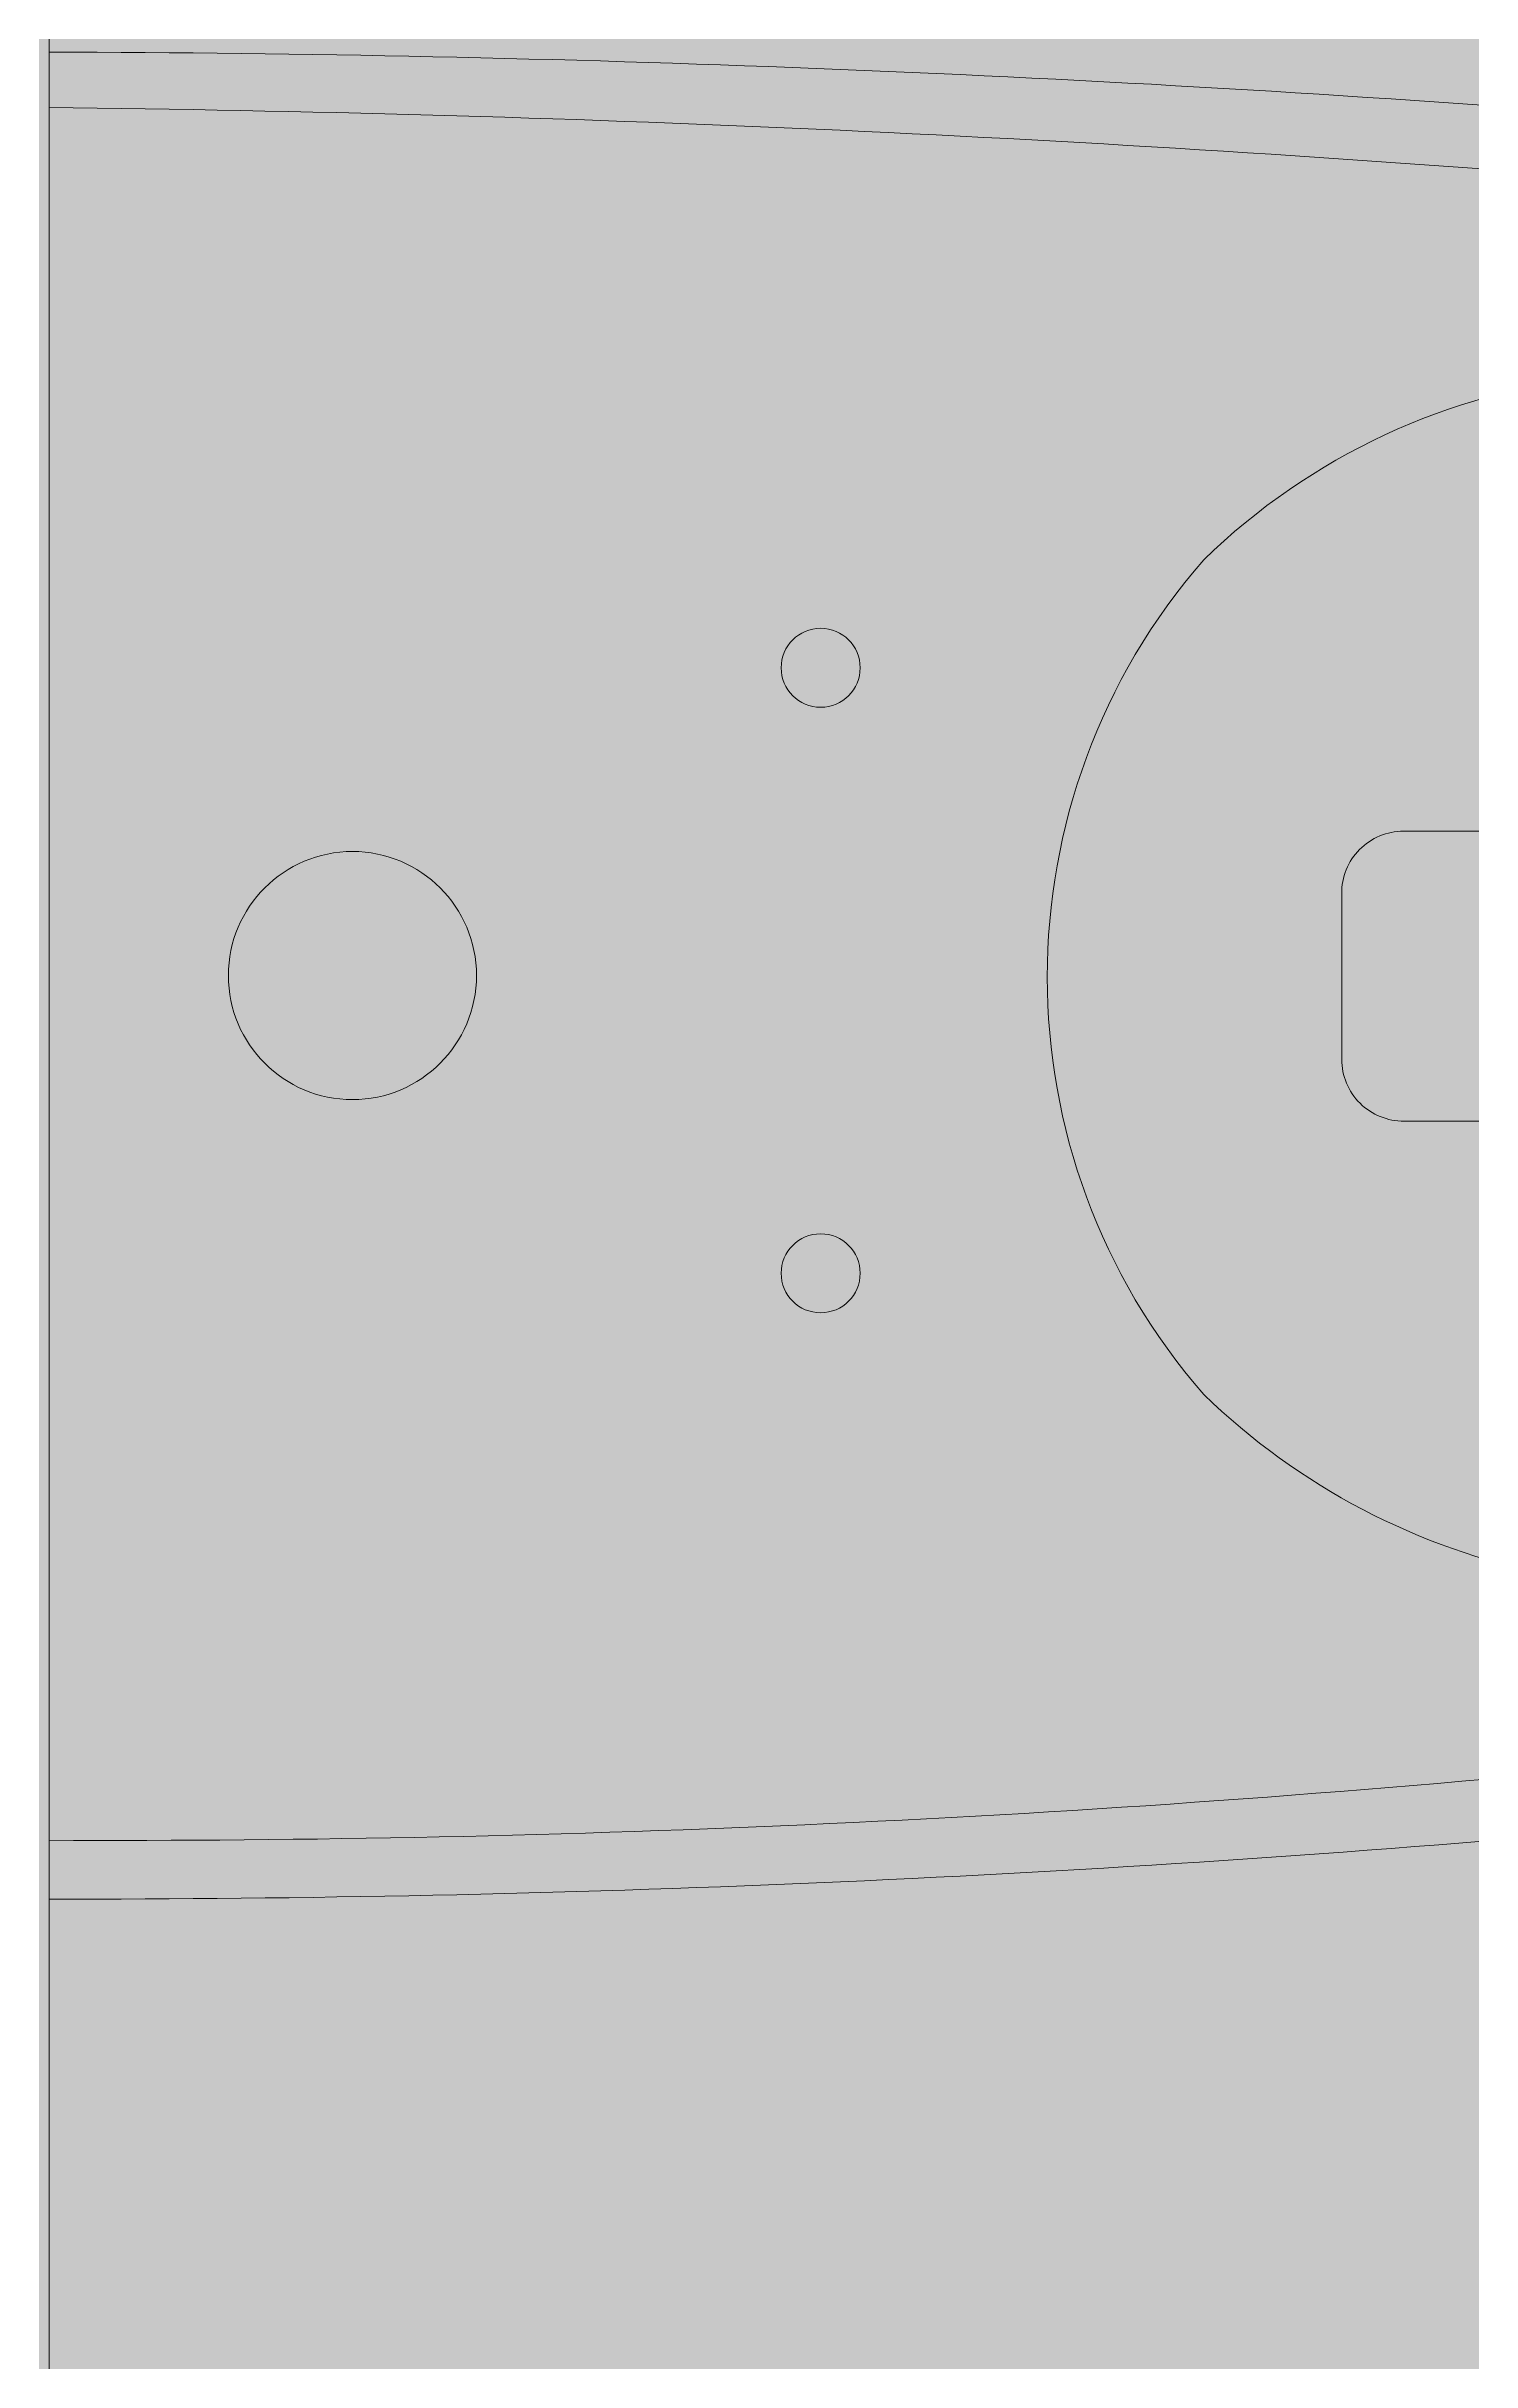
# Model space of a CAD drawing. Header units: inches. Extents: x -865 to 1895, y -762 to 1388.
# Drawn here: x 688.4 to 701.33, y 29.34 to 50.34 of the extents above; entities that cross this region are included whole.
import ezdxf

# ---------------------------------------------------------------- set-up
doc = ezdxf.new("R2010")
doc.units = ezdxf.units.IN
doc.header["$MEASUREMENT"] = 0
for name, color, linetype, lineweight in [('4th Floor Revit Background_dwg', 8, 'Continuous', 9), ('A-DETL-GENF', 92, 'Continuous', 9), ('A-EXIST-CORE', 7, 'Continuous', 9), ('P-FIXT', 7, 'Continuous', 9)]:
    doc.layers.add(name, color=color, linetype=linetype, lineweight=lineweight)
doc.styles.add('Swis721 Lt BT', font='swissl.ttf', dxfattribs={"height": 0.001})

# ---------------------------------------------------------------- blocks, each defined once
blk = doc.blocks.new('4th Floor Revit Background_dwg_WC-WALL-MTD-PLN-2868501-4th Floor New Construction - Partition Plan')
at = {"layer": 'P-FIXT'}
for p, q in [((8.375, 0), (-8.375, 0)), ((0.744, -11.721), (-0.76, -11.721)), ((-1.32, -12.287), (-1.32, -13.847)), ((1.309, -13.852), (1.309, -12.281))]:
    blk.add_line(p, q, dxfattribs=at)
for centre, radius in [((0, -2.75), 1.125), ((-2.7, -6.996), 0.358), ((2.791, -6.996), 0.358)]:
    blk.add_circle(centre, radius, dxfattribs=at)
for centre, radius, start, end in [((-199.077, 2.365), 206.962, 355.49184, 359.34538), ((-183.611, 0.627), 191.987, 355.65952, 359.81286), ((148.965, -0.152), 157.34, 179.94453, 185.01378), ((132.947, -0.527), 140.79, 179.78542, 185.54502), ((-0.014, -14.807), 5.756, 48.8891, 131.1109), ((0.634, -14.778), 6.181, 135.8228, 168.905), ((-0.524, -14.643), 5.988, 5.8382, 44.1772), ((-0.76, -12.281), 0.56, 90, 180.5829), ((0.749, -12.281), 0.56, 360, 90.535)]:
    blk.add_arc(centre, radius, start, end, dxfattribs=at)
blk = doc.blocks.new('4th Floor Revit Background_dwg-1506688-4th Floor New Construction - Partition Plan')
at = {"layer": 'A-EXIST-CORE', "flags": 128}
blk.add_lwpolyline([(1845.104, 753.018), (1845.104, 901.393), (1980.729, 901.393), (1980.729, 836.893), (1959.729, 836.893), (1959.729, 830.643), (2012.729, 830.643), (2012.729, 739.768)], dxfattribs=at)
at = {"rotation": 89.99999999999999}
blk.add_blockref('4th Floor Revit Background_dwg_WC-WALL-MTD-PLN-2868501-4th Floor New Construction - Partition Plan', (1845.104, 882.898), dxfattribs=at)
at = {"layer": 'P-FIXT', "char_height": 0.001, "attachment_point": 1, "rotation": 90, "line_spacing_factor": 1.005062, "style": 'Swis721 Lt BT'}
for s, insert, width in [('WELLWORTH', (1845.105, 882.898), 0.01003), ('TOILETS', (1845.106, 882.898), 0.00633), ('VITREOUS CHINA', (1845.108, 882.898), 0.01315), ('K-3432', (1845.103, 882.898), 0.00515)]:
    blk.add_mtext(s, dxfattribs=dict(at, insert=insert, width=width))

msp = doc.modelspace()

# ---------------------------------------------------------------- hatches: boundary and pattern name
at = {"layer": 'A-DETL-GENF'}
h = msp.add_hatch(color=9, dxfattribs=at)
h.paths.add_polyline_path([(393.156, -162.72), (541.056, -162.72), (541.056, -147.944), (752.681, -147.944), (752.681, -162.72), (867.192, -162.72), (867.192, 64.405), (393.156, 64.405), (393.156, 24.53), (402.642, 24.53), (402.642, -19.47), (393.156, -19.47), (393.156, -77.47), (402.642, -77.47), (402.642, -121.47), (393.156, -121.47), (393.156, -158.22)], flags=0)
h.paths.add_polyline_path([(1527.087, -162.72), (1527.087, 68.308), (1241.087, 68.308), (1241.087, -162.72), (1517.613, -162.72)], flags=0)
h.paths.add_polyline_path([(159.665, -160.845), (261.142, -160.845), (261.142, -120.86), (251.642, -120.86), (251.642, -76.86), (261.642, -76.86), (261.642, -18.86), (251.642, -18.86), (251.642, 25.14), (261.142, 25.14), (261.142, 62.362), (177.394, 62.362), (95.514, 144.242), (38.045, 144.242), (38.045, 18.14), (1.059, 18.14), (1.059, -160.845), (153.68, -160.845)], flags=0)
h.paths.add_polyline_path([(-353.512, 330.778), (-327.349, 330.778), (-209.17, 448.957), (-318.991, 558.753), (-389.629, 558.753), (-389.629, 773.499), (-505.564, 773.499), (-505.564, 330.778), (-374.018, 330.778)], flags=0)

# ---------------------------------------------------------------- block references
at = {"layer": '4th Floor Revit Background_dwg', "color": 7}
msp.add_blockref('4th Floor Revit Background_dwg-1506688-4th Floor New Construction - Partition Plan', (-1156.673, -840.988), dxfattribs=at)

doc.saveas('drawing.dxf')
